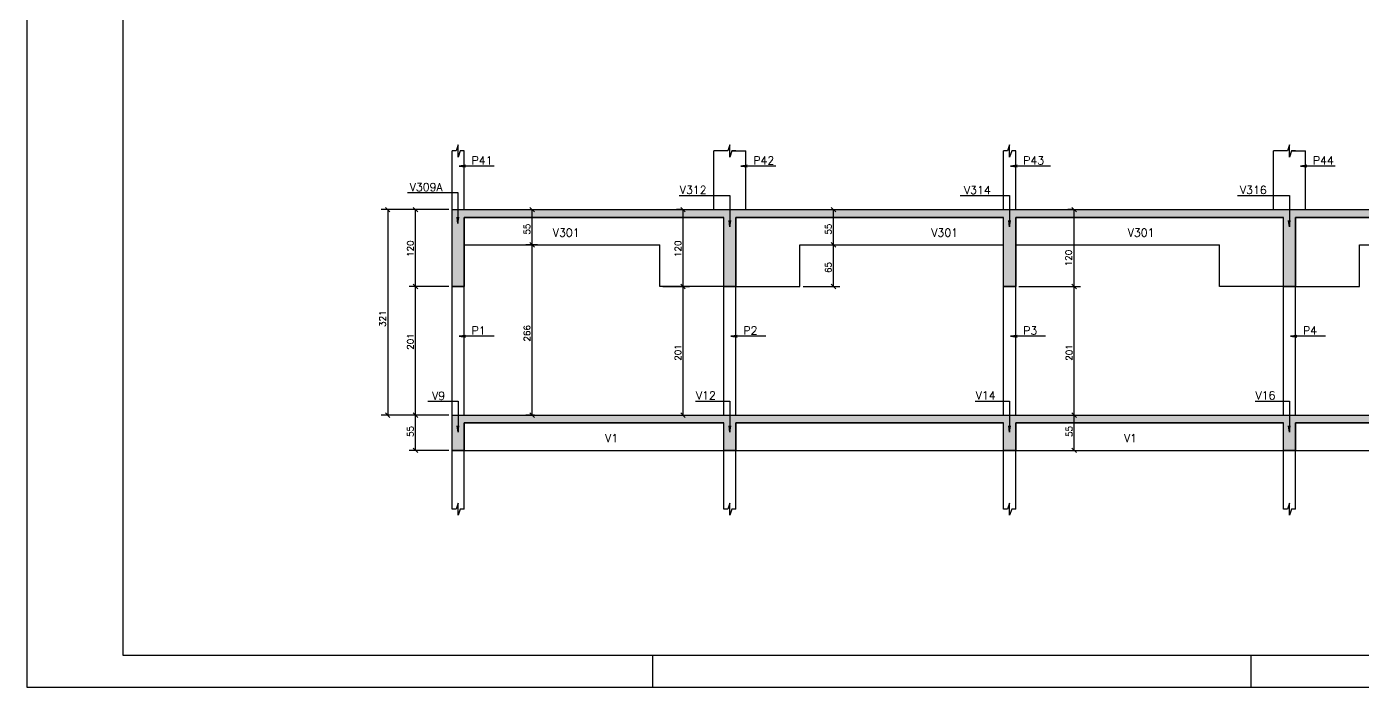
# Model space of a CAD drawing. Extents: x 515 to 6699, y 737 to 3707.
# Drawn here: x 515 to 2601, y 737 to 1769 of the extents above; entities that cross this region are included whole.
import ezdxf

# ---------------------------------------------------------------- set-up
doc = ezdxf.new("R2010")
doc.units = 0
doc.header["$MEASUREMENT"] = 0
for name, color, linetype in [('1', 1, 'CONTINUOUS'), ('2', 2, 'CONTINUOUS'), ('3', 3, 'CONTINUOUS'), ('6', 6, 'CONTINUOUS'), ('8', 8, 'CONTINUOUS'), ('9', 9, 'CONTINUOUS')]:
    doc.layers.add(name, color=color, linetype=linetype)
doc.styles.get("Standard").update_dxf_attribs({"font": 'ROMANS.SHX'})

msp = doc.modelspace()

# ---------------------------------------------------------------- linework, layer by layer
at = {"layer": '1', "linetype": 'Continuous'}
msp.add_lwpolyline([(514.61858, 736.941975), (6698.852905, 736.941975), (6698.852905, 3706.941975), (514.61858, 3706.941975), (514.61858, 736.941975)], dxfattribs=at)
at = {"layer": '2', "linetype": 'Continuous'}
for p, q in [((1074.871019, 1486.511524), (1081.942087, 1479.440456)), ((1125.475585, 1479.440456), (1118.404517, 1486.511524)), ((1307.520667, 1479.440456), (1300.449599, 1486.511524)), ((1543.252394, 1479.440456), (1536.181326, 1486.511524)), ((1778.254828, 1479.440456), (1771.18376, 1486.511524)), ((2154.289298, 1479.440456), (2147.21823, 1486.511524)), ((1307.520667, 1424.440456), (1300.449599, 1431.511524)), ((1307.520667, 1424.440456), (1300.449599, 1431.511524)), ((1778.254828, 1424.440456), (1771.18376, 1431.511524)), ((1778.254828, 1424.440456), (1771.18376, 1431.511524)), ((1125.475585, 1359.440456), (1118.404517, 1366.511524)), ((1125.475585, 1359.440456), (1118.404517, 1366.511524)), ((1543.252394, 1359.440456), (1536.181326, 1366.511524)), ((1543.252394, 1359.440456), (1536.181326, 1366.511524)), ((1778.254828, 1359.440456), (1771.18376, 1366.511524)), ((2154.289298, 1359.440456), (2147.21823, 1366.511524)), ((2154.289298, 1359.440456), (2147.21823, 1366.511524)), ((1074.871019, 1165.511524), (1081.942087, 1158.440456)), ((1125.475585, 1158.440456), (1118.404517, 1165.511524)), ((1125.475585, 1158.440456), (1118.404517, 1165.511524)), ((1307.520667, 1158.440456), (1300.449599, 1165.511524)), ((1543.252394, 1158.440456), (1536.181326, 1165.511524)), ((2154.289298, 1158.440456), (2147.21823, 1165.511524)), ((2154.289298, 1158.440456), (2147.21823, 1165.511524)), ((1125.475585, 1103.440456), (1118.404517, 1110.511524)), ((2154.289298, 1103.440456), (2147.21823, 1110.511524))]:
    msp.add_line(p, q, dxfattribs=at)
at = {"layer": '3', "linetype": 'Continuous'}
for p, q in [((1178.8825, 1482.97599), (1178.8825, 1574.662501)), ((1197.8825, 1482.97599), (1197.8825, 1574.662501)), ((1587.8825, 1482.97599), (1587.8825, 1574.662501)), ((1637.8825, 1482.97599), (1637.8825, 1574.662501)), ((2040.3825, 1482.97599), (2040.3825, 1574.662501)), ((2059.3825, 1482.97599), (2059.3825, 1574.662501)), ((2461.8825, 1482.97599), (2461.8825, 1574.662501)), ((2511.8825, 1482.97599), (2511.8825, 1574.662501)), ((1197.8825, 1427.97599), (1503.3825, 1427.97599)), ((1503.3825, 1362.97599), (1503.3825, 1427.97599)), ((1722.3825, 1427.97599), (2040.3825, 1427.97599)), ((1722.3825, 1362.97599), (1722.3825, 1427.97599)), ((2059.3825, 1427.97599), (2377.3825, 1427.97599)), ((2377.3825, 1362.97599), (2377.3825, 1427.97599)), ((2596.3825, 1427.97599), (2914.3825, 1427.97599)), ((2596.3825, 1362.97599), (2596.3825, 1427.97599)), ((1178.8825, 1161.97599), (1178.8825, 1362.97599)), ((1197.8825, 1161.97599), (1197.8825, 1362.97599)), ((1603.3825, 1362.97599), (1503.3825, 1362.97599)), ((1603.3825, 1161.97599), (1603.3825, 1362.97599)), ((1622.3825, 1161.97599), (1622.3825, 1362.97599)), ((1622.3825, 1362.97599), (1722.3825, 1362.97599)), ((2040.3825, 1161.97599), (2040.3825, 1362.97599)), ((2059.3825, 1161.97599), (2059.3825, 1362.97599)), ((2477.3825, 1362.97599), (2377.3825, 1362.97599)), ((2477.3825, 1161.97599), (2477.3825, 1362.97599)), ((2496.3825, 1161.97599), (2496.3825, 1362.97599)), ((2496.3825, 1362.97599), (2596.3825, 1362.97599)), ((1178.8825, 1015.289479), (1178.8825, 1106.97599)), ((1197.8825, 1106.97599), (1603.3825, 1106.97599)), ((1197.8825, 1015.289479), (1197.8825, 1106.97599)), ((1603.3825, 1015.289479), (1603.3825, 1106.97599)), ((1622.3825, 1106.97599), (2040.3825, 1106.97599)), ((1622.3825, 1015.289479), (1622.3825, 1106.97599)), ((2040.3825, 1015.289479), (2040.3825, 1106.97599)), ((2059.3825, 1106.97599), (2477.3825, 1106.97599)), ((2059.3825, 1015.289479), (2059.3825, 1106.97599)), ((2477.3825, 1015.289479), (2477.3825, 1106.97599)), ((2496.3825, 1106.97599), (2914.3825, 1106.97599)), ((2496.3825, 1015.289479), (2496.3825, 1106.97599)), ((1492.145506, 786.94355), (1492.145506, 736.94405)), ((2426.629615, 786.94355), (2426.629615, 736.94405))]:
    msp.add_line(p, q, dxfattribs=at)
at = {"layer": '6', "linetype": 'Continuous'}
for p, q in [((1178.8825, 1362.97599), (1178.8825, 1482.97599)), ((1178.8825, 1482.97599), (4533.3825, 1482.97599)), ((1197.8825, 1470.97599), (1603.3825, 1470.97599)), ((1197.8825, 1362.97599), (1197.8825, 1470.97599)), ((1603.3825, 1362.97599), (1603.3825, 1470.97599)), ((1622.3825, 1362.97599), (1622.3825, 1470.97599)), ((1622.3825, 1470.97599), (2040.3825, 1470.97599)), ((2010.3825, 1470.97599), (2040.3825, 1470.97599)), ((2040.3825, 1362.97599), (2040.3825, 1470.97599)), ((2059.3825, 1362.97599), (2059.3825, 1470.97599)), ((2059.3825, 1470.97599), (2477.3825, 1470.97599)), ((2477.3825, 1362.97599), (2477.3825, 1470.97599)), ((2496.3825, 1362.97599), (2496.3825, 1470.97599)), ((2496.3825, 1470.97599), (2914.3825, 1470.97599)), ((1178.8825, 1362.97599), (1197.8825, 1362.97599)), ((1603.3825, 1362.97599), (1622.3825, 1362.97599)), ((2040.3825, 1362.97599), (2059.3825, 1362.97599)), ((2040.3825, 1362.97599), (2059.3825, 1362.97599)), ((2477.3825, 1362.97599), (2496.3825, 1362.97599)), ((1178.8825, 1161.97599), (4668.8825, 1161.97599)), ((1178.8825, 1106.97599), (1178.8825, 1161.97599)), ((1197.8825, 1149.97599), (1603.3825, 1149.97599)), ((1197.8825, 1106.97599), (1197.8825, 1149.97599)), ((1603.3825, 1106.97599), (1603.3825, 1149.97599)), ((1622.3825, 1106.97599), (1622.3825, 1149.97599)), ((1622.3825, 1149.97599), (2040.3825, 1149.97599)), ((2010.3825, 1149.97599), (2040.3825, 1149.97599)), ((2040.3825, 1106.97599), (2040.3825, 1149.97599)), ((2059.3825, 1106.97599), (2059.3825, 1149.97599)), ((2059.3825, 1149.97599), (2477.3825, 1149.97599)), ((2477.3825, 1106.97599), (2477.3825, 1149.97599)), ((2496.3825, 1106.97599), (2496.3825, 1149.97599)), ((2496.3825, 1149.97599), (2914.3825, 1149.97599)), ((1178.8825, 1106.97599), (1197.8825, 1106.97599)), ((1603.3825, 1106.97599), (1622.3825, 1106.97599)), ((2040.3825, 1106.97599), (2059.3825, 1106.97599)), ((2477.3825, 1106.97599), (2496.3825, 1106.97599))]:
    msp.add_line(p, q, dxfattribs=at)
msp.add_lwpolyline([(664.621047, 786.94355), (6648.857311, 786.94355), (6648.857311, 3656.942475), (664.621047, 3656.942475), (664.621047, 786.94355)], dxfattribs=at)
at = {"layer": '8', "linetype": 'Continuous'}
for points in [[(1178.8825, 1362.97599), (1178.8825, 1482.97599), (4533.3825, 1482.97599)], [(2914.3825, 1470.97599), (2496.3825, 1470.97599), (2496.3825, 1362.97599), (2477.3825, 1362.97599), (2477.3825, 1470.97599), (2059.3825, 1470.97599), (2059.3825, 1362.97599), (2040.3825, 1362.97599), (2040.3825, 1470.97599), (1622.3825, 1470.97599), (1622.3825, 1362.97599), (1603.3825, 1362.97599), (1603.3825, 1470.97599), (1197.8825, 1470.97599), (1197.8825, 1362.97599), (1178.8825, 1362.97599)], [(1178.8825, 1106.97599), (1178.8825, 1161.97599), (4668.8825, 1161.97599)], [(2914.3825, 1149.97599), (2496.3825, 1149.97599), (2496.3825, 1106.97599), (2477.3825, 1106.97599), (2477.3825, 1149.97599), (2059.3825, 1149.97599), (2059.3825, 1106.97599), (2040.3825, 1106.97599), (2040.3825, 1149.97599), (1622.3825, 1149.97599), (1622.3825, 1106.97599), (1603.3825, 1106.97599), (1603.3825, 1149.97599), (1197.8825, 1149.97599), (1197.8825, 1106.97599), (1178.8825, 1106.97599)]]:
    msp.add_lwpolyline(points, dxfattribs=at)
for points in [[(1178.8825, 1362.97599), (1178.8825, 1482.97599), (1197.8825, 1470.97599)], [(1178.8825, 1482.97599), (4533.3825, 1482.97599), (1197.8825, 1470.97599)], [(4533.3825, 1482.97599), (1603.3825, 1470.97599), (1197.8825, 1470.97599)], [(1603.3825, 1470.97599), (4533.3825, 1482.97599), (1622.3825, 1470.97599)], [(4533.3825, 1482.97599), (2040.3825, 1470.97599), (1622.3825, 1470.97599)], [(2040.3825, 1470.97599), (4533.3825, 1482.97599), (2059.3825, 1470.97599)], [(4533.3825, 1482.97599), (2477.3825, 1470.97599), (2059.3825, 1470.97599)], [(2477.3825, 1470.97599), (4533.3825, 1482.97599), (2496.3825, 1470.97599)], [(4533.3825, 1482.97599), (2914.3825, 1470.97599), (2496.3825, 1470.97599)], [(1197.8825, 1362.97599), (1178.8825, 1362.97599), (1197.8825, 1470.97599)], [(1622.3825, 1362.97599), (1603.3825, 1362.97599), (1622.3825, 1470.97599)], [(1603.3825, 1362.97599), (1603.3825, 1470.97599), (1622.3825, 1470.97599)], [(2059.3825, 1362.97599), (2040.3825, 1362.97599), (2059.3825, 1470.97599)], [(2040.3825, 1362.97599), (2040.3825, 1470.97599), (2059.3825, 1470.97599)], [(2496.3825, 1362.97599), (2477.3825, 1362.97599), (2496.3825, 1470.97599)], [(2477.3825, 1362.97599), (2477.3825, 1470.97599), (2496.3825, 1470.97599)], [(1178.8825, 1106.97599), (1178.8825, 1161.97599), (1197.8825, 1149.97599)], [(1178.8825, 1161.97599), (4668.8825, 1161.97599), (1197.8825, 1149.97599)], [(1197.8825, 1106.97599), (1178.8825, 1106.97599), (1197.8825, 1149.97599)], [(4668.8825, 1161.97599), (1603.3825, 1149.97599), (1197.8825, 1149.97599)], [(1603.3825, 1149.97599), (4668.8825, 1161.97599), (1622.3825, 1149.97599)], [(1622.3825, 1106.97599), (1603.3825, 1106.97599), (1622.3825, 1149.97599)], [(1603.3825, 1106.97599), (1603.3825, 1149.97599), (1622.3825, 1149.97599)], [(4668.8825, 1161.97599), (2040.3825, 1149.97599), (1622.3825, 1149.97599)], [(2040.3825, 1149.97599), (4668.8825, 1161.97599), (2059.3825, 1149.97599)], [(2059.3825, 1106.97599), (2040.3825, 1106.97599), (2059.3825, 1149.97599)], [(2040.3825, 1106.97599), (2040.3825, 1149.97599), (2059.3825, 1149.97599)], [(4668.8825, 1161.97599), (2477.3825, 1149.97599), (2059.3825, 1149.97599)], [(2477.3825, 1149.97599), (4668.8825, 1161.97599), (2496.3825, 1149.97599)], [(2496.3825, 1106.97599), (2477.3825, 1106.97599), (2496.3825, 1149.97599)], [(2477.3825, 1106.97599), (2477.3825, 1149.97599), (2496.3825, 1149.97599)], [(4668.8825, 1161.97599), (2914.3825, 1149.97599), (2496.3825, 1149.97599)]]:
    msp.add_solid(points, dxfattribs=at)
at = {"layer": '9', "linetype": 'Continuous'}
for p, q in [((1609.715827, 1574.662501), (1587.8825, 1574.662501)), ((1616.049155, 1574.662501), (1637.8825, 1574.662501)), ((2483.715827, 1574.662501), (2461.8825, 1574.662501)), ((2490.049155, 1574.662501), (2511.8825, 1574.662501)), ((1168.8825, 1482.97599), (1068.406553, 1482.97599)), ((1078.406553, 1482.97599), (1078.406553, 1161.97599)), ((1173.8825, 1482.97599), (1111.940051, 1482.97599)), ((1121.940051, 1362.97599), (1121.940051, 1482.97599)), ((1303.985133, 1427.97599), (1303.985133, 1482.97599)), ((1307.784829, 1482.97599), (1313.985133, 1482.97599)), ((1536.333849, 1482.97599), (1529.71686, 1482.97599)), ((1539.71686, 1362.97599), (1539.71686, 1482.97599)), ((1774.719294, 1427.97599), (1774.719294, 1482.97599)), ((1775.946319, 1482.97599), (1784.719294, 1482.97599)), ((2148.086156, 1482.97599), (2140.753764, 1482.97599)), ((2150.753764, 1362.97599), (2150.753764, 1482.97599)), ((1312.188472, 1427.97599), (1293.985133, 1427.97599)), ((1303.985133, 1161.97599), (1303.985133, 1427.97599)), ((1755.464456, 1427.97599), (1784.719294, 1427.97599)), ((1774.719294, 1362.97599), (1774.719294, 1427.97599)), ((1173.8825, 1362.97599), (1111.940051, 1362.97599)), ((1121.940051, 1161.97599), (1121.940051, 1362.97599)), ((1508.3825, 1362.97599), (1549.71686, 1362.97599)), ((1539.71686, 1161.97599), (1539.71686, 1362.97599)), ((1727.3825, 1362.97599), (1784.719294, 1362.97599)), ((2064.3825, 1362.97599), (2160.753764, 1362.97599)), ((2150.753764, 1161.97599), (2150.753764, 1362.97599)), ((1168.8825, 1161.97599), (1068.406553, 1161.97599)), ((1173.8825, 1161.97599), (1111.940051, 1161.97599)), ((1121.940051, 1106.97599), (1121.940051, 1161.97599)), ((1307.987409, 1161.97599), (1293.985133, 1161.97599)), ((1540.943885, 1161.97599), (1549.71686, 1161.97599)), ((2141.669712, 1161.97599), (2160.753764, 1161.97599)), ((2150.753764, 1106.97599), (2150.753764, 1161.97599)), ((1173.8825, 1106.97599), (1111.940051, 1106.97599)), ((2138.148698, 1106.97599), (2160.753764, 1106.97599))]:
    msp.add_line(p, q, dxfattribs=at)
for points in [[(1197.8825, 1574.662501), (1191.549155, 1574.662501), (1188.3825, 1565.162501), (1188.3825, 1584.1625), (1185.215827, 1574.662501), (1178.8825, 1574.662501)], [(1622.3825, 1574.662501), (1616.049155, 1574.662501), (1612.8825, 1565.162501), (1612.8825, 1584.1625), (1609.715827, 1574.662501), (1603.3825, 1574.662501)], [(2059.3825, 1574.662501), (2053.049155, 1574.662501), (2049.8825, 1565.162501), (2049.8825, 1584.1625), (2046.715827, 1574.662501), (2040.3825, 1574.662501)], [(2496.3825, 1574.662501), (2490.049155, 1574.662501), (2486.8825, 1565.162501), (2486.8825, 1584.1625), (2483.715827, 1574.662501), (2477.3825, 1574.662501)], [(1244.548767, 1551.092007), (1189.950267, 1551.092007), (1199.864716, 1552.397269), (1189.950267, 1551.092007), (1199.864716, 1549.786745)], [(1684.548767, 1551.092007), (1629.950267, 1551.092007), (1639.864716, 1552.397269), (1629.950267, 1551.092007), (1639.864716, 1549.786745)], [(2113.41461, 1551.092007), (2051.450267, 1551.092007), (2061.364716, 1552.397269), (2051.450267, 1551.092007), (2061.364716, 1549.786745)], [(2558.548767, 1551.092007), (2503.950267, 1551.092007), (2513.864716, 1552.397269), (2503.950267, 1551.092007), (2513.864716, 1549.786745)], [(1109.524239, 1509.767468), (1188.086803, 1509.767468), (1188.086803, 1461.091571), (1186.781541, 1471.00602), (1188.086803, 1461.091571), (1189.392065, 1471.00602)], [(1533.544878, 1504.858578), (1612.859519, 1504.858578), (1612.859519, 1456.182682), (1611.554257, 1466.09713), (1612.859519, 1456.182682), (1614.164781, 1466.09713)], [(1972.492697, 1504.858578), (2049.859519, 1504.858578), (2049.859519, 1456.182682), (2048.554257, 1466.09713), (2049.859519, 1456.182682), (2051.164781, 1466.09713)], [(2405.888259, 1504.858578), (2486.859519, 1504.858578), (2486.859519, 1456.182682), (2485.554257, 1466.09713), (2486.859519, 1456.182682), (2488.164781, 1466.09713)], [(1244.548767, 1285.358604), (1189.950267, 1285.358604), (1199.864716, 1286.663866), (1189.950267, 1285.358604), (1199.864716, 1284.053343)], [(1669.048767, 1285.358604), (1614.450267, 1285.358604), (1624.364716, 1286.663866), (1614.450267, 1285.358604), (1624.364716, 1284.053343)], [(2106.048767, 1285.358604), (2051.450267, 1285.358604), (2061.364716, 1286.663866), (2051.450267, 1285.358604), (2061.364716, 1284.053343)], [(2543.048767, 1285.358604), (2488.450267, 1285.358604), (2498.364716, 1286.663866), (2488.450267, 1285.358604), (2498.364716, 1284.053343)], [(1141.216478, 1183.858578), (1188.359519, 1183.858578), (1188.359519, 1135.182682), (1187.054257, 1145.09713), (1188.359519, 1135.182682), (1189.664781, 1145.09713)], [(1559.119104, 1183.858578), (1612.859519, 1183.858578), (1612.859519, 1135.182682), (1611.554257, 1145.09713), (1612.859519, 1135.182682), (1614.164781, 1145.09713)], [(1996.119104, 1183.858578), (2049.859519, 1183.858578), (2049.859519, 1135.182682), (2048.554257, 1145.09713), (2049.859519, 1135.182682), (2051.164781, 1145.09713)], [(2433.119104, 1183.858578), (2486.859519, 1183.858578), (2486.859519, 1135.182682), (2485.554257, 1145.09713), (2486.859519, 1135.182682), (2488.164781, 1145.09713)], [(1197.8825, 1015.289479), (1191.549155, 1015.289479), (1188.3825, 1005.789479), (1188.3825, 1024.789478), (1185.215827, 1015.289479), (1178.8825, 1015.289479)], [(1622.3825, 1015.289479), (1616.049155, 1015.289479), (1612.8825, 1005.789479), (1612.8825, 1024.789478), (1609.715827, 1015.289479), (1603.3825, 1015.289479)], [(2059.3825, 1015.289479), (2053.049155, 1015.289479), (2049.8825, 1005.789479), (2049.8825, 1024.789478), (2046.715827, 1015.289479), (2040.3825, 1015.289479)], [(2496.3825, 1015.289479), (2490.049155, 1015.289479), (2486.8825, 1005.789479), (2486.8825, 1024.789478), (2483.715827, 1015.289479), (2477.3825, 1015.289479)]]:
    msp.add_lwpolyline(points, dxfattribs=at)

# ---------------------------------------------------------------- texts
at = {"layer": '2', "linetype": 'Continuous'}
for s, p in [('55', (1300.985133, 1443.97599)), ('55', (1771.719294, 1443.97599)), ('120', (1118.940051, 1409.192755)), ('120', (1536.71686, 1408.97599)), ('120', (2146.908213, 1394.528317)), ('65', (1771.719294, 1383.97599)), ('321', (1075.406553, 1299.865332)), ('266', (1300.985133, 1276.97599)), ('201', (1118.940051, 1264.121099)), ('201', (1536.71686, 1246.97599)), ('201', (2147.753764, 1246.97599)), ('55', (1118.940051, 1127.97599)), ('55', (2147.753764, 1127.97599))]:
    msp.add_text(s, height=10, rotation=90, dxfattribs=at).set_placement(p)
at = {"layer": '3', "linetype": 'Continuous'}
for s, p in [('P41', (1209.493606, 1553.631399)), ('P42', (1649.493606, 1553.631399)), ('P43', (2070.993606, 1553.631399)), ('P44', (2523.493606, 1553.631399)), ('V309A', (1112.846621, 1511.946196)), ('V312', (1534.702016, 1507.534422)), ('V314', (1978.550021, 1507.380397)), ('V316', (2409.573915, 1507.473693)), ('V301', (1336.333896, 1440.784487)), ('V301', (1927.471888, 1440.784487)), ('V301', (2234.237663, 1440.784487)), ('P1', (1209.493606, 1287.897996)), ('P2', (1633.993606, 1287.897996)), ('P3', (2070.993606, 1287.897996)), ('P4', (2507.993606, 1287.897996)), ('V9', (1147.754281, 1185.900949)), ('V12', (1559.878945, 1186.534422)), ('V14', (1996.878945, 1186.534422)), ('V16', (2433.878945, 1186.534422)), ('V1', (1418.059292, 1119.784487)), ('V1', (2228.468461, 1119.784487))]:
    msp.add_text(s, height=12.5, dxfattribs=at).set_placement(p)

doc.saveas('drawing.dxf')
